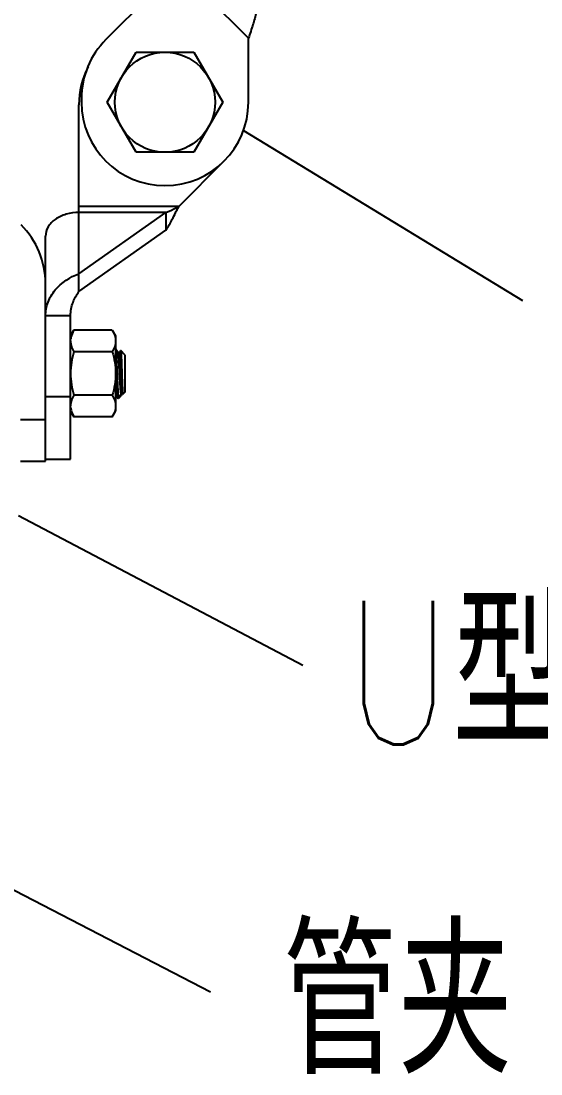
# Model space of a CAD drawing. Extents: x 27938 to 1042331, y -235042 to 1535213.
# Drawn here: x 727818 to 729265, y 726397 to 729328 of the extents above; entities that cross this region are included whole.
import ezdxf

# ---------------------------------------------------------------- set-up
doc = ezdxf.new("R2010")
doc.units = 0
doc.header["$LTSCALE"] = 1000
doc.header["$MEASUREMENT"] = 0
doc.layers.add('W_DIM', color=4, linetype='Continuous')
doc.styles.get("Standard").update_dxf_attribs({"font": 'gbenor.shx', "bigfont": 'gbcbig.shx'})
doc.styles.add('wwp100', font='txt.shx', dxfattribs={"width": 0.7, "height": 400, "bigfont": 'hztxt.shx'})
doc.dimstyles.get("Standard").update_dxf_attribs({"dimtxt": 0.18, "dimasz": 0.18, "dimexe": 0.18, "dimexo": 0.0625, "dimgap": 0.09, "dimtad": 0, "dimtih": 1, "dimtoh": 1, "dimdec": 4, "dimzin": 0, "dimdsep": 46, "dimtxsty": 'Standard', "dimcen": 0.09, "dimadec": 0, "dimazin": 0, "dimtfac": 1, "dimtdec": 4, "dimtofl": 0, "dimtmove": 0, "dimatfit": 3, "dimfxl": 1, "dimtolj": 1, "dimtzin": 0, "dimarcsym": 0})

msp = doc.modelspace()

# ---------------------------------------------------------------- linework, layer by layer
at = {"linetype": 'Continuous'}
for p, q in [((728054.3, 729276.6), (728422, 729644.3)), ((728254.5, 729476.9), (728450.9, 729280.6)), ((728450.9, 729102.2), (728450.9, 729280.6)), ((728057.6, 729102.2), (728138.1, 729241.6)), ((728138.1, 729241.6), (728299, 729241.6)), ((728299, 729241.6), (728379.5, 729102.2)), ((727979, 728575), (727979, 729095)), ((727986.2, 729112.3), (727986.2, 729102.2)), ((728138.1, 728962.8), (728057.6, 729102.2)), ((728379.5, 729102.2), (728299, 728962.8)), ((728299, 728962.8), (728138.1, 728962.8)), ((728256.7, 728811.8), (728382.8, 728937.9)), ((728256.7, 728811.8), (727979, 728811.8)), ((728221, 728795.4), (727979, 728795.4)), ((727979, 728624.3), (728221, 728795.4)), ((728221, 728795.4), (728221, 728746.1)), ((727979, 728575), (728221, 728746.1)), ((727886.1, 728103.2), (727886.1, 728729.6)), ((727886.1, 728508.1), (727955.8, 728508.1)), ((727955.8, 728109), (727955.8, 728508.1)), ((727955.8, 728451.7), (727965.2, 728467.9)), ((728071.9, 728467.9), (727965.2, 728467.9)), ((728071.9, 728467.9), (728081.3, 728451.7)), ((728081.3, 728451.7), (728081.3, 728242.6)), ((728087.6, 728405.6), (728081.3, 728416.4)), ((728071.9, 728407.5), (727965.2, 728407.5)), ((728092.3, 728405.8), (728087.3, 728405.8)), ((728095.1, 728410.9), (728092.2, 728405.9)), ((728095.1, 728410.9), (728095.3, 728411)), ((728106.8, 728399.4), (728095.3, 728411)), ((728106.8, 728399.4), (728106.8, 728294.9)), ((728100.4, 728299.6), (728100.4, 728288.5)), ((727886.1, 728283.3), (727955.8, 728283.3)), ((728071.9, 728286.8), (727965.2, 728286.8)), ((728081.3, 728288.5), (728082.1, 728288.5)), ((728081.8, 728288.8), (728081.7, 728289.1)), ((728081.8, 728288.8), (728088.2, 728277.7)), ((728088.5, 728277.5), (728088.2, 728277.7)), ((728089.4, 728277.5), (728088.5, 728277.5)), ((728089.4, 728277.5), (728089.4, 728286.3)), ((728093.3, 728281.4), (728089.4, 728277.5)), ((728093.3, 728281.4), (728093.9, 728282.3)), ((728093.9, 728282.3), (728097.6, 728288.5)), ((728097.4, 728288.5), (728100.4, 728288.5)), ((728106.8, 728294.9), (728100.4, 728288.5)), ((727955.8, 728242.6), (727965.2, 728226.5)), ((728071.9, 728226.5), (728081.3, 728242.6)), ((727816.4, 728219.4), (727886.1, 728219.4)), ((728071.9, 728226.5), (727965.2, 728226.5)), ((727816.4, 728103.2), (727886.1, 728103.2)), ((727886.1, 728109), (727955.8, 728109))]:
    msp.add_line(p, q, dxfattribs=at)
msp.add_circle((728218.5, 729102.2), 139.4, dxfattribs=at)
for centre, radius, start, end in [((728218.5, 729112.3), 232.3, 135, 180), ((728211.4, 729095), 232.3, 152.9997, 180), ((728218.5, 729102.2), 232.3, 180, 0), ((727653.8, 728596.9), 232.3, 0, 45), ((728002.8, 728437.6), 47, 172.5984, 173.3691), ((728086.1, 728290.8), 4.7, 198.4953, 200.8866), ((728002.8, 728256.8), 47, 186.6309, 187.4031)]:
    msp.add_arc(centre, radius, start, end, dxfattribs=at)
for points, knots in [([(728472.1, 729352.2), (728470, 729340.8), (728463.3, 729316.7), (728455.2, 729293.1), (728450.9, 729280.6)], [0, 0, 0, 0, 0.468219, 1, 1, 1, 1]), ([(728221, 728795.4), (728224, 728796.4), (728236.2, 728801.3), (728247.9, 728807.3), (728256.7, 728811.8)], [0, 0, 0, 0, 0.244001, 1, 1, 1, 1]), ([(728221, 728746.1), (728227.7, 728755.7), (728239.9, 728777.5), (728250.9, 728799.9), (728256.7, 728811.8)], [0, 0, 0, 0, 0.468219, 1, 1, 1, 1]), ([(727979, 728795.4), (727967.1, 728795.4), (727943.8, 728792.2), (727913.4, 728778.5), (727891.8, 728757.1), (727886.1, 728738.4), (727886.1, 728729.6)], [0, 0, 0, 0, 0.287969, 0.555344, 0.790533, 1, 1, 1, 1]), ([(727886.1, 728508.1), (727886.1, 728520.9), (727891.2, 728547.1), (727918.7, 728592.6), (727954.1, 728615.6), (727979, 728624.3)], [0, 0, 0, 0, 0.244342, 0.495326, 1, 1, 1, 1]), ([(727955.8, 728508.1), (727955.8, 728520.6), (727960.4, 728544.7), (727972.4, 728565.7), (727979, 728575)], [0, 0, 0, 0, 0.522516, 1, 1, 1, 1]), ([(727965.2, 728467.9), (727964, 728465.9), (727959.9, 728458.3), (727957, 728449.9), (727956.2, 728443.6)], [0, 0, 0, 0, 0.26074, 1, 1, 1, 1]), ([(728071.9, 728467.9), (728074.7, 728463.1), (728079.3, 728453.5), (728081.3, 728442.8), (728081.3, 728437.7)], [0, 0, 0, 0, 0.514931, 1, 1, 1, 1]), ([(727955.8, 728437.7), (727955.8, 728432.5), (727957.7, 728421.9), (727962.4, 728412.2), (727965.2, 728407.5)], [0, 0, 0, 0, 0.485069, 1, 1, 1, 1]), ([(728081.3, 728437.7), (728081.3, 728432.5), (728079.3, 728421.9), (728074.7, 728412.2), (728071.9, 728407.5)], [0, 0, 0, 0, 0.485069, 1, 1, 1, 1]), ([(728089.4, 728286.3), (728088.4, 728296.8), (728087.5, 728314.3), (728086.3, 728339.1), (728085.4, 728360.2), (728084.4, 728380), (728083.5, 728396.6), (728082.4, 728408.3), (728082, 728414.5), (728081.3, 728416.4)], [0, 0, 0, 0, 0.242677, 0.403766, 0.571084, 0.728325, 0.86011, 0.953625, 1, 1, 1, 1]), ([(727965.2, 728407.5), (727962.3, 728397.7), (727957.6, 728377.8), (727955.8, 728357.4), (727955.8, 728347.2)], [0, 0, 0, 0, 0.500104, 1, 1, 1, 1]), ([(728071.9, 728407.5), (728074.8, 728397.7), (728079.5, 728377.8), (728081.3, 728357.4), (728081.3, 728347.2)], [0, 0, 0, 0, 0.500104, 1, 1, 1, 1]), ([(728087.8, 728279), (728087.4, 728280.9), (728086.8, 728286.2), (728085.6, 728301), (728084.4, 728325.4), (728083, 728357.3), (728081.9, 728379.5), (728081.3, 728390.2)], [0, 0, 0, 0, 0.052851, 0.14115, 0.400167, 0.712507, 1, 1, 1, 1]), ([(728087.9, 728404.8), (728087.8, 728404.9), (728087.7, 728405.2), (728087.6, 728405.5), (728087.6, 728405.6)], [0, 0, 0, 0, 0.571751, 1, 1, 1, 1]), ([(728097.4, 728288.5), (728097, 728288.5), (728096.6, 728290.4), (728096.1, 728292.9), (728095.5, 728297.9), (728095, 728304.2), (728094.4, 728312.1), (728093.6, 728324.7), (728092.6, 728341.8), (728091.5, 728362.3), (728090.5, 728380.8), (728089.2, 728394.6), (728088.6, 728402.2), (728087.9, 728404.8)], [0, 0, 0, 0, 0.00993, 0.035692, 0.077147, 0.133012, 0.201431, 0.280113, 0.457397, 0.641103, 0.8066, 0.931746, 1, 1, 1, 1]), ([(728100.4, 728299.6), (728099.5, 728309.4), (728098.6, 728325.2), (728097.4, 728347.1), (728096.4, 728364.6), (728095.6, 728378.5), (728094.9, 728388.3), (728094.4, 728394.2), (728093.9, 728398.9), (728093.4, 728402.6), (728093, 728404.5), (728092.6, 728405.8), (728092.3, 728405.8)], [0, 0, 0, 0, 0.275467, 0.445769, 0.616141, 0.769932, 0.835819, 0.892144, 0.937558, 0.970974, 0.991706, 1, 1, 1, 1]), ([(728095.3, 728411), (728095.5, 728410.7), (728095.6, 728409.4), (728096, 728407.1), (728096.2, 728403.2), (728096.7, 728395.6), (728097.2, 728383.6), (728097.8, 728367), (728098.4, 728348.6), (728099.2, 728326), (728099.8, 728309.6), (728100.4, 728299.6)], [0, 0, 0, 0, 0.009691, 0.032013, 0.066681, 0.112991, 0.236161, 0.390242, 0.560502, 0.730169, 1, 1, 1, 1]), ([(727955.8, 728347.2), (727955.8, 728337), (727957.6, 728316.5), (727962.3, 728296.6), (727965.2, 728286.8)], [0, 0, 0, 0, 0.499896, 1, 1, 1, 1]), ([(728081.3, 728347.2), (728081.3, 728337), (728079.5, 728316.5), (728074.8, 728296.6), (728071.9, 728286.8)], [0, 0, 0, 0, 0.499896, 1, 1, 1, 1]), ([(727965.2, 728286.8), (727962.4, 728282.1), (727957.7, 728272.5), (727955.8, 728261.8), (727955.8, 728256.6)], [0, 0, 0, 0, 0.514931, 1, 1, 1, 1]), ([(728071.9, 728286.8), (728074.7, 728282.1), (728079.3, 728272.5), (728081.3, 728261.8), (728081.3, 728256.6)], [0, 0, 0, 0, 0.514931, 1, 1, 1, 1]), ([(728089.4, 728286.3), (728089.7, 728285.3), (728090.2, 728283.7), (728091, 728281.8), (728092.2, 728280.7), (728093, 728281.1), (728093.3, 728281.4)], [0, 0, 0, 0, 0.409984, 0.688664, 0.852512, 1, 1, 1, 1]), ([(727956.2, 728250.7), (727956.5, 728248.7), (727958.2, 728240.1), (727961.9, 728232.2), (727965.2, 728226.5)], [0, 0, 0, 0, 0.241319, 1, 1, 1, 1]), ([(728081.3, 728256.6), (728081.3, 728251.5), (728079.3, 728240.8), (728074.7, 728231.2), (728071.9, 728226.5)], [0, 0, 0, 0, 0.485069, 1, 1, 1, 1])]:
    msp.add_open_spline(points, degree=3, knots=knots, dxfattribs=at)
for points in [[(728081.6, 728289.3), (728081.5, 728289.7), (728081.4, 728290.2), (728081.3, 728290.6)], [(728088.2, 728277.7), (728088, 728278.1), (728087.9, 728278.6), (728087.8, 728279)]]:
    msp.add_open_spline(points, degree=3, dxfattribs=at)

# ---------------------------------------------------------------- texts
at = {"layer": 'W_DIM', "color": 7, "style": 'wwp100', "width": 0.8}
for s, p in [('U型管吊架', (728717.2, 727314)), ('管夹', (728546.3, 726397.8))]:
    msp.add_text(s, height=400, dxfattribs=at).set_placement(p)

# ---------------------------------------------------------------- leaders
for points in [[(728437.2, 729023.7), (729214, 728550.1)], [(727810.6, 727952), (728602, 727535.3)], [(727605.1, 727009.3), (728345, 726626)]]:
    msp.add_leader(points, dimstyle='Standard', override={"dimgap": 20, "dimtad": 0})

doc.saveas('drawing.dxf')
